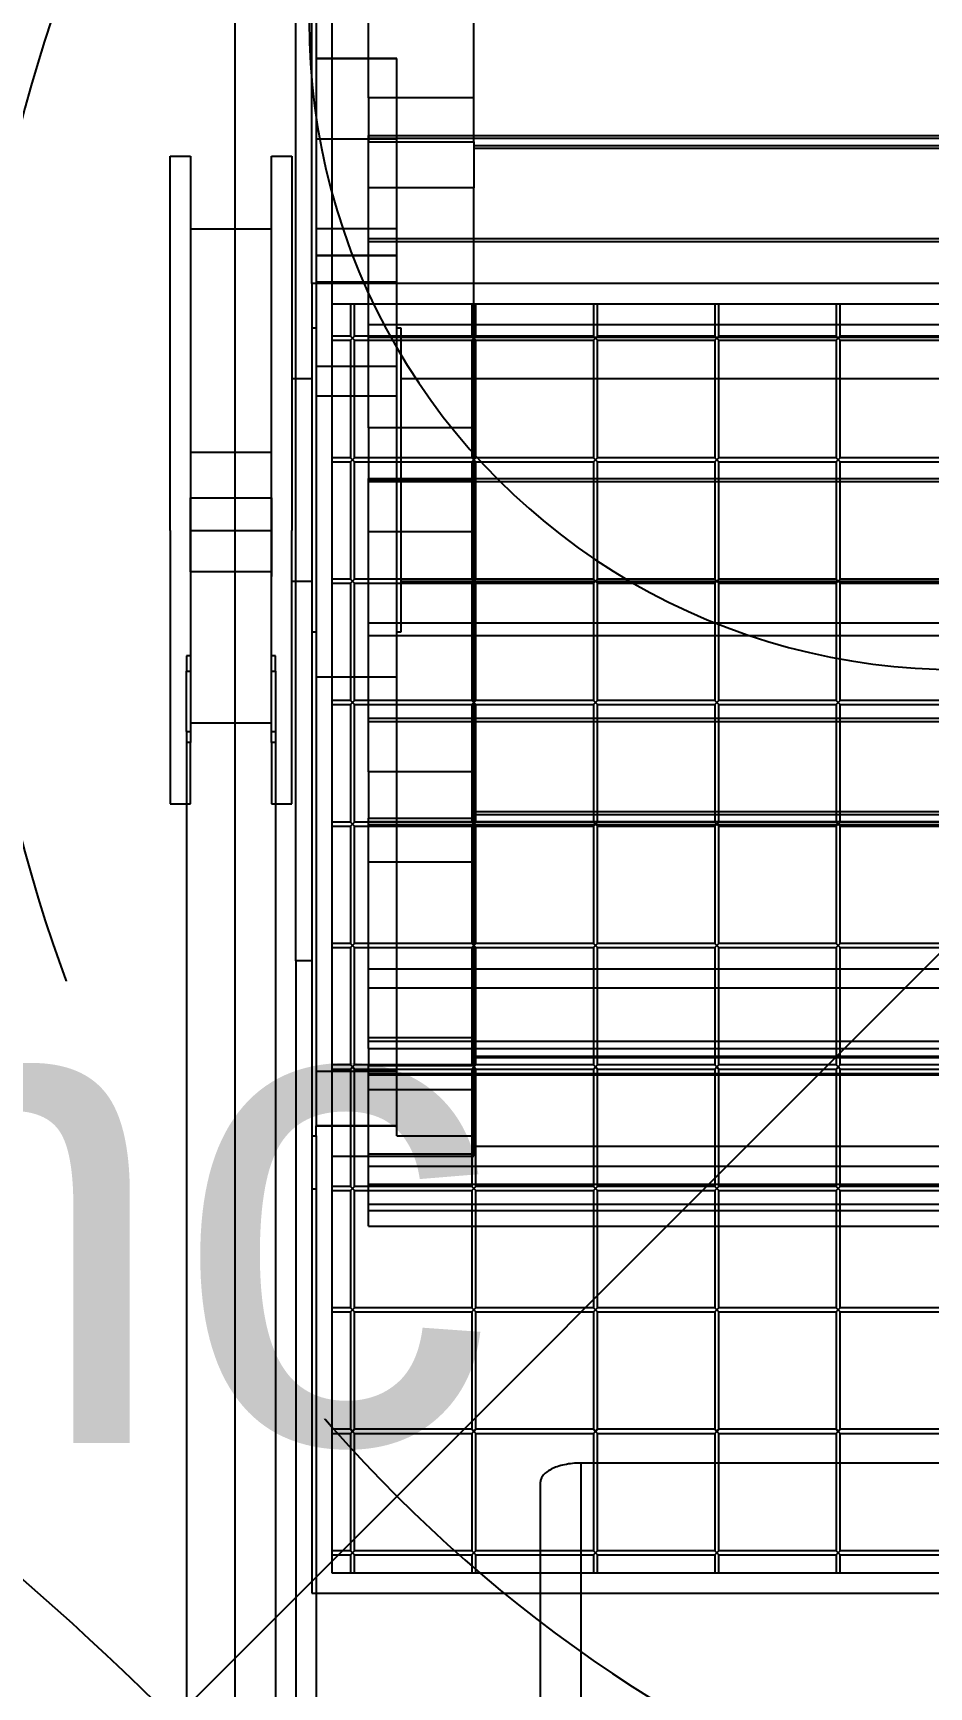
# Model space of a CAD drawing. Header units: centimetres. Extents: x 2811 to 13089, y 820 to 6224.
# Drawn here: x 8749.62 to 8771.75, y 2503.04 to 2543.89 of the extents above; entities that cross this region are included whole.
import ezdxf

# ---------------------------------------------------------------- set-up
doc = ezdxf.new("R2010")
doc.units = ezdxf.units.CM
doc.layers.add('prlm-ELEC-CFO', color=1, linetype='Continuous', lineweight=25)
doc.layers.add('prlm-VMC', color=93, linetype='Continuous')
doc.styles.add('prlm-elec-cfo', font='comic.ttf', dxfattribs={"height": 12})

# ---------------------------------------------------------------- blocks, each defined once
blk = doc.blocks.new('xi.d630')
at = {"layer": 'prlm-VMC'}
blk.add_line((0, 0), (0, 115.95), dxfattribs=at)
for centre, radius, start, end in [((0, 75), 31.5, 0, 180), ((0, 75), 28.35, 0, 180), ((0, 45.255), 33.525, 20.016, 159.984), ((0, 75), 31.5, 180, 0), ((-14.175, 75), 14.175, 180, 0), ((0, -28.102), 64.672, 60.85157, 119.14843)]:
    blk.add_arc(centre, radius, start, end, dxfattribs=at)
blk = doc.blocks.new('xi.naos7500v')
at = {"layer": 'prlm-VMC', "color": 0}
for p, q in [((-26.2, 74.75), (-26.2, 97.4)), ((-25.7, 74.25), (-25.7, 96.9)), ((-28.1, 22.95), (-28.1, 90.45)), ((-26.1, 84.472), (-26.1, 80.201)), ((-22.2, 78.25), (-22.2, 83.677)), ((-26.6, 58.024), (-26.6, 81.776)), ((-24.8, 79.338), (-24.8, 81.979)), ((-26.1, 80.313), (-26.1, 75.441)), ((-24.1, 80.313), (-26.1, 80.313)), ((-26.1, 80.313), (-24.1, 80.313)), ((-24.1, 75.441), (-24.1, 80.313)), ((-22.2, 79.338), (-24.8, 79.338)), ((-24.8, 79.338), (-24.8, 78.25)), ((-24.1, 78.314), (-26.1, 78.314)), ((-24.1, 78.314), (-26.1, 78.314)), ((-24.8, 74.25), (-24.8, 78.407)), ((-24.8, 78.407), (25.7, 78.407)), ((-24.8, 78.34), (25.7, 78.34)), ((-24.8, 78.25), (-22.2, 78.25)), ((-24.8, 78.25), (-22.2, 78.25)), ((-22.2, 78.25), (-22.2, 78.093)), ((-22.2, 78.16), (22.7, 78.16)), ((-22.2, 78.093), (-22.2, 77.112)), ((-22.2, 78.093), (22.7, 78.093)), ((-29.7, 68.649), (-29.7, 77.9)), ((-29.7, 77.9), (-29.617, 77.9)), ((-29.617, 77.9), (-29.533, 77.9)), ((-29.533, 77.9), (-29.45, 77.9)), ((-29.45, 77.9), (-29.367, 77.9)), ((-29.367, 77.9), (-29.283, 77.9)), ((-29.283, 77.9), (-29.2, 77.9)), ((-29.2, 77.9), (-29.2, 68.649)), ((-27.2, 68.649), (-27.2, 77.9)), ((-27.2, 77.9), (-27.117, 77.9)), ((-27.117, 77.9), (-27.033, 77.9)), ((-27.033, 77.9), (-26.95, 77.9)), ((-26.95, 77.9), (-26.867, 77.9)), ((-26.867, 77.9), (-26.783, 77.9)), ((-26.783, 77.9), (-26.7, 77.9)), ((-26.7, 77.9), (-26.7, 68.649)), ((-22.2, 77.112), (-24.8, 77.112)), ((-22.2, 69.9), (-22.2, 77.112)), ((-29.2, 76.1), (-28.867, 76.1)), ((-28.867, 76.1), (-28.533, 76.1)), ((-28.533, 76.1), (-28.2, 76.1)), ((-28.2, 76.1), (-27.867, 76.1)), ((-27.867, 76.1), (-27.533, 76.1)), ((-27.533, 76.1), (-27.2, 76.1)), ((-24.1, 76.1), (-26.1, 76.1)), ((-24.1, 76.1), (-26.1, 76.1)), ((-26.1, 76.1), (-26.1, 71.967)), ((-24.1, 71.967), (-24.1, 76.1)), ((-24.8, 75.865), (25.7, 75.865)), ((-24.8, 75.787), (25.7, 75.787)), ((-26.1, 75.441), (-24.1, 75.441)), ((-24.1, 75.441), (-26.1, 75.441)), ((-26.1, 74.79), (-25.767, 74.79)), ((-25.767, 74.79), (-25.433, 74.79)), ((-25.433, 74.79), (-25.1, 74.79)), ((-25.1, 74.79), (-24.767, 74.79)), ((-24.767, 74.79), (-24.433, 74.79)), ((-24.433, 74.79), (-24.1, 74.79)), ((26.2, 74.75), (-26.2, 74.75)), ((-26.2, 74.75), (-26.2, 42.4)), ((-25.7, 42.9), (-25.7, 74.25)), ((-25.7, 74.25), (25.7, 74.25)), ((-25.25, 74.25), (-25.25, 73.45)), ((-25.15, 73.45), (-25.15, 74.25)), ((-24.8, 73.744), (-24.8, 74.25)), ((-22.25, 74.25), (-22.25, 73.45)), ((-22.15, 73.45), (-22.15, 74.25)), ((-19.25, 74.25), (-19.25, 73.45)), ((-19.15, 73.45), (-19.15, 74.25)), ((-16.25, 74.25), (-16.25, 73.45)), ((-16.15, 73.45), (-16.15, 74.25)), ((-13.25, 74.25), (-13.25, 73.45)), ((-13.15, 73.45), (-13.15, 74.25)), ((-26.2, 73.65), (-26.2, 69.9)), ((-26.1, 73.65), (-26.2, 73.65)), ((-24.8, 73.45), (-24.8, 73.744)), ((-24.8, 73.744), (-22.25, 73.744)), ((-24, 73.65), (-24.1, 73.65)), ((-24, 69.9), (-24, 73.65)), ((-22.25, 73.744), (-22.15, 73.744)), ((-22.15, 73.744), (-19.25, 73.744)), ((-19.25, 73.744), (-19.15, 73.744)), ((-19.15, 73.744), (-16.25, 73.744)), ((-16.25, 73.744), (-16.15, 73.744)), ((-16.15, 73.744), (-13.25, 73.744)), ((-13.25, 73.744), (-13.15, 73.744)), ((-13.15, 73.744), (-10.25, 73.744)), ((-25.25, 73.45), (-25.7, 73.45)), ((-25.7, 73.35), (-25.25, 73.35)), ((-25.25, 73.45), (-25.2, 73.4)), ((-25.25, 73.45), (-25.2, 73.4)), ((-25.25, 73.35), (-25.2, 73.4)), ((-25.25, 73.35), (-25.2, 73.4)), ((-25.25, 73.35), (-25.25, 70.45)), ((-25.2, 73.4), (-25.15, 73.45)), ((-25.15, 73.45), (-25.2, 73.4)), ((-25.15, 73.35), (-25.2, 73.4)), ((-25.2, 73.4), (-25.15, 73.35)), ((-22.25, 73.45), (-25.15, 73.45)), ((-25.15, 73.35), (-22.25, 73.35)), ((-25.15, 70.45), (-25.15, 73.35)), ((-24.8, 73.43), (-24.8, 73.45)), ((-24.8, 71.185), (-24.8, 73.43)), ((-24.8, 73.43), (25.7, 73.43)), ((-22.25, 73.45), (-22.2, 73.4)), ((-22.25, 73.45), (-22.2, 73.4)), ((-22.25, 73.35), (-22.2, 73.4)), ((-22.25, 73.35), (-22.2, 73.4)), ((-22.25, 73.35), (-22.25, 70.45)), ((-22.2, 73.4), (-22.15, 73.45)), ((-22.15, 73.45), (-22.2, 73.4)), ((-22.15, 73.35), (-22.2, 73.4)), ((-22.2, 73.4), (-22.15, 73.35)), ((-19.25, 73.45), (-22.15, 73.45)), ((-22.15, 73.35), (-19.25, 73.35)), ((-22.15, 70.45), (-22.15, 73.35)), ((-19.25, 73.45), (-19.2, 73.4)), ((-19.25, 73.45), (-19.2, 73.4)), ((-19.25, 73.35), (-19.2, 73.4)), ((-19.25, 73.35), (-19.2, 73.4)), ((-19.25, 73.35), (-19.25, 70.45)), ((-19.2, 73.4), (-19.15, 73.45)), ((-19.15, 73.45), (-19.2, 73.4)), ((-19.15, 73.35), (-19.2, 73.4)), ((-19.2, 73.4), (-19.15, 73.35)), ((-16.25, 73.45), (-19.15, 73.45)), ((-19.15, 73.35), (-16.25, 73.35)), ((-19.15, 70.45), (-19.15, 73.35)), ((-16.25, 73.45), (-16.2, 73.4)), ((-16.25, 73.45), (-16.2, 73.4)), ((-16.25, 73.35), (-16.2, 73.4)), ((-16.25, 73.35), (-16.2, 73.4)), ((-16.25, 73.35), (-16.25, 70.45)), ((-16.2, 73.4), (-16.15, 73.45)), ((-16.15, 73.45), (-16.2, 73.4)), ((-16.15, 73.35), (-16.2, 73.4)), ((-16.2, 73.4), (-16.15, 73.35)), ((-13.25, 73.45), (-16.15, 73.45)), ((-16.15, 73.35), (-13.25, 73.35)), ((-16.15, 70.45), (-16.15, 73.35)), ((-13.25, 73.45), (-13.2, 73.4)), ((-13.25, 73.45), (-13.2, 73.4)), ((-13.25, 73.35), (-13.2, 73.4)), ((-13.25, 73.35), (-13.2, 73.4)), ((-13.25, 73.35), (-13.25, 70.45)), ((-13.2, 73.4), (-13.15, 73.45)), ((-13.15, 73.45), (-13.2, 73.4)), ((-13.15, 73.35), (-13.2, 73.4)), ((-13.2, 73.4), (-13.15, 73.35)), ((-10.25, 73.45), (-13.15, 73.45)), ((-13.15, 73.35), (-10.25, 73.35)), ((-13.15, 70.45), (-13.15, 73.35)), ((-26.2, 72.4), (-26.7, 72.4)), ((-24.1, 72.705), (-26.1, 72.705)), ((-24.1, 72.705), (-26.1, 72.705)), ((-22.15, 72.4), (-24, 72.4)), ((-19.25, 72.4), (-22.15, 72.4)), ((-19.15, 72.4), (-19.25, 72.4)), ((-16.25, 72.4), (-19.15, 72.4)), ((-16.15, 72.4), (-16.25, 72.4)), ((-13.25, 72.4), (-16.15, 72.4)), ((-13.15, 72.4), (-13.25, 72.4)), ((-10.25, 72.4), (-13.15, 72.4)), ((-24.1, 71.967), (-26.1, 71.967)), ((-26.1, 71.967), (-26.1, 69.9)), ((-24.1, 71.967), (-26.1, 71.967)), ((-24.1, 69.9), (-24.1, 71.967)), ((-24.8, 71.185), (-24.8, 69.9)), ((-22.2, 71.185), (-24.8, 71.185)), ((-27.2, 70.577), (-29.2, 70.577)), ((-25.25, 70.45), (-25.7, 70.45)), ((-25.7, 70.35), (-25.25, 70.35)), ((-25.25, 70.45), (-25.2, 70.4)), ((-25.25, 70.45), (-25.2, 70.4)), ((-25.25, 70.35), (-25.2, 70.4)), ((-25.25, 70.35), (-25.2, 70.4)), ((-25.25, 70.35), (-25.25, 67.45)), ((-25.2, 70.4), (-25.15, 70.45)), ((-25.15, 70.45), (-25.2, 70.4)), ((-25.15, 70.35), (-25.2, 70.4)), ((-25.2, 70.4), (-25.15, 70.35)), ((-22.25, 70.45), (-25.15, 70.45)), ((-25.15, 70.35), (-22.25, 70.35)), ((-25.15, 67.45), (-25.15, 70.35)), ((-22.25, 70.45), (-22.2, 70.4)), ((-22.25, 70.45), (-22.2, 70.4)), ((-22.25, 70.35), (-22.2, 70.4)), ((-22.25, 70.35), (-22.2, 70.4)), ((-22.25, 70.35), (-22.25, 67.45)), ((-22.2, 70.4), (-22.15, 70.45)), ((-22.15, 70.45), (-22.2, 70.4)), ((-22.15, 70.35), (-22.2, 70.4)), ((-22.2, 70.4), (-22.15, 70.35)), ((-19.25, 70.45), (-22.15, 70.45)), ((-22.15, 70.35), (-19.25, 70.35)), ((-22.15, 67.45), (-22.15, 70.35)), ((-19.25, 70.45), (-19.2, 70.4)), ((-19.25, 70.45), (-19.2, 70.4)), ((-19.25, 70.35), (-19.2, 70.4)), ((-19.25, 70.35), (-19.2, 70.4)), ((-19.25, 70.35), (-19.25, 67.45)), ((-19.2, 70.4), (-19.15, 70.45)), ((-19.15, 70.45), (-19.2, 70.4)), ((-19.15, 70.35), (-19.2, 70.4)), ((-19.2, 70.4), (-19.15, 70.35)), ((-16.25, 70.45), (-19.15, 70.45)), ((-19.15, 70.35), (-16.25, 70.35)), ((-19.15, 67.45), (-19.15, 70.35)), ((-16.25, 70.45), (-16.2, 70.4)), ((-16.25, 70.45), (-16.2, 70.4)), ((-16.25, 70.35), (-16.2, 70.4)), ((-16.25, 70.35), (-16.2, 70.4)), ((-16.25, 70.35), (-16.25, 67.45)), ((-16.2, 70.4), (-16.15, 70.45)), ((-16.15, 70.45), (-16.2, 70.4)), ((-16.15, 70.35), (-16.2, 70.4)), ((-16.2, 70.4), (-16.15, 70.35)), ((-13.25, 70.45), (-16.15, 70.45)), ((-16.15, 70.35), (-13.25, 70.35)), ((-16.15, 67.45), (-16.15, 70.35)), ((-13.25, 70.45), (-13.2, 70.4)), ((-13.25, 70.45), (-13.2, 70.4)), ((-13.25, 70.35), (-13.2, 70.4)), ((-13.25, 70.35), (-13.2, 70.4)), ((-13.25, 70.35), (-13.25, 67.45)), ((-13.2, 70.4), (-13.15, 70.45)), ((-13.15, 70.45), (-13.2, 70.4)), ((-13.15, 70.35), (-13.2, 70.4)), ((-13.2, 70.4), (-13.15, 70.35)), ((-10.25, 70.45), (-13.15, 70.45)), ((-13.15, 70.35), (-10.25, 70.35)), ((-13.15, 67.45), (-13.15, 70.35)), ((-26.2, 69.9), (-26.2, 66.15)), ((-26.1, 69.9), (-26.1, 65.029)), ((-24.8, 69.939), (-22.25, 69.939)), ((-24.8, 67.45), (-24.8, 69.939)), ((-24.8, 69.9), (-22.2, 69.9)), ((-24.8, 69.9), (-22.2, 69.9)), ((-24.8, 69.861), (25.7, 69.861)), ((-24.1, 65.029), (-24.1, 69.9)), ((-24, 66.15), (-24, 69.9)), ((-22.25, 69.939), (-22.15, 69.939)), ((-22.2, 69.939), (22.7, 69.939)), ((-22.2, 69.9), (-22.2, 69.861)), ((-22.2, 69.861), (-22.2, 68.615)), ((-22.2, 69.861), (22.7, 69.861)), ((-22.15, 69.939), (-19.25, 69.939)), ((-19.25, 69.939), (-19.15, 69.939)), ((-19.15, 69.939), (-16.25, 69.939)), ((-16.25, 69.939), (-16.15, 69.939)), ((-16.15, 69.939), (-13.25, 69.939)), ((-13.25, 69.939), (-13.15, 69.939)), ((-13.15, 69.939), (-10.25, 69.939)), ((-29.2, 69.46), (-27.2, 69.46)), ((-29.2, 67.632), (-29.2, 69.46)), ((-27.2, 69.46), (-27.2, 67.517)), ((-29.7, 68.649), (-29.7, 61.9)), ((-29.2, 68.649), (-29.2, 63.689)), ((-27.2, 68.64), (-29.2, 68.64)), ((-27.2, 63.689), (-27.2, 68.649)), ((-26.7, 61.9), (-26.7, 68.649)), ((-22.2, 68.615), (-24.8, 68.615)), ((-22.2, 61.55), (-22.2, 68.615)), ((-29.2, 67.632), (-29.2, 63.411)), ((-27.2, 67.632), (-29.2, 67.632)), ((-27.2, 63.411), (-27.2, 67.632)), ((-25.25, 67.45), (-25.7, 67.45)), ((-25.25, 67.45), (-25.2, 67.4)), ((-25.25, 67.45), (-25.2, 67.4)), ((-25.2, 67.4), (-25.15, 67.45)), ((-25.15, 67.45), (-25.2, 67.4)), ((-22.25, 67.45), (-25.15, 67.45)), ((-24.8, 67.35), (-24.8, 67.45)), ((-22.25, 67.45), (-22.2, 67.4)), ((-22.25, 67.45), (-22.2, 67.4)), ((-22.2, 67.4), (-22.15, 67.45)), ((-22.15, 67.45), (-22.2, 67.4)), ((-19.25, 67.45), (-22.15, 67.45)), ((-19.25, 67.45), (-19.2, 67.4)), ((-19.25, 67.45), (-19.2, 67.4)), ((-19.2, 67.4), (-19.15, 67.45)), ((-19.15, 67.45), (-19.2, 67.4)), ((-16.25, 67.45), (-19.15, 67.45)), ((-16.25, 67.45), (-16.2, 67.4)), ((-16.25, 67.45), (-16.2, 67.4)), ((-16.2, 67.4), (-16.15, 67.45)), ((-16.15, 67.45), (-16.2, 67.4)), ((-13.25, 67.45), (-16.15, 67.45)), ((-13.25, 67.45), (-13.2, 67.4)), ((-13.25, 67.45), (-13.2, 67.4)), ((-13.2, 67.4), (-13.15, 67.45)), ((-13.15, 67.45), (-13.2, 67.4)), ((-10.25, 67.45), (-13.15, 67.45)), ((-26.7, 67.4), (-26.2, 67.4)), ((-25.7, 67.35), (-25.25, 67.35)), ((-25.25, 67.35), (-25.2, 67.4)), ((-25.25, 67.35), (-25.2, 67.4)), ((-25.25, 67.35), (-25.25, 64.45)), ((-25.15, 67.35), (-25.2, 67.4)), ((-25.2, 67.4), (-25.15, 67.35)), ((-25.15, 67.35), (-22.25, 67.35)), ((-25.15, 64.45), (-25.15, 67.35)), ((-24.8, 64.45), (-24.8, 67.35)), ((-24, 67.4), (24, 67.4)), ((-22.25, 67.35), (-22.2, 67.4)), ((-22.25, 67.35), (-22.2, 67.4)), ((-22.25, 67.35), (-22.25, 64.45)), ((-22.15, 67.35), (-22.2, 67.4)), ((-22.2, 67.4), (-22.15, 67.35)), ((-22.15, 67.35), (-19.25, 67.35)), ((-22.15, 64.45), (-22.15, 67.35)), ((-19.25, 67.35), (-19.2, 67.4)), ((-19.25, 67.35), (-19.2, 67.4)), ((-19.25, 67.35), (-19.25, 64.45)), ((-19.15, 67.35), (-19.2, 67.4)), ((-19.2, 67.4), (-19.15, 67.35)), ((-19.15, 67.35), (-16.25, 67.35)), ((-19.15, 64.45), (-19.15, 67.35)), ((-16.25, 67.35), (-16.2, 67.4)), ((-16.25, 67.35), (-16.2, 67.4)), ((-16.25, 67.35), (-16.25, 64.45)), ((-16.15, 67.35), (-16.2, 67.4)), ((-16.2, 67.4), (-16.15, 67.35)), ((-16.15, 67.35), (-13.25, 67.35)), ((-16.15, 64.45), (-16.15, 67.35)), ((-13.25, 67.35), (-13.2, 67.4)), ((-13.25, 67.35), (-13.2, 67.4)), ((-13.25, 67.35), (-13.25, 64.45)), ((-13.15, 67.35), (-13.2, 67.4)), ((-13.2, 67.4), (-13.15, 67.35)), ((-13.15, 67.35), (-10.25, 67.35)), ((-13.15, 64.45), (-13.15, 67.35)), ((-24.8, 66.37), (25.7, 66.37)), ((-26.2, 66.15), (-26.1, 66.15)), ((-24.8, 66.056), (25.7, 66.056)), ((-24.1, 66.15), (-24, 66.15)), ((-29.3, 65.552), (-29.3, 65.174)), ((-29.2, 65.552), (-29.3, 65.552)), ((-27.1, 65.552), (-27.2, 65.552)), ((-27.1, 65.174), (-27.1, 65.552)), ((-29.3, 63.689), (-29.3, 65.174)), ((-29.3, 65.174), (-29.2, 65.174)), ((-27.2, 65.174), (-27.1, 65.174)), ((-27.1, 65.174), (-27.1, 63.689)), ((-24.1, 65.029), (-26.1, 65.029)), ((-26.1, 65.029), (-26.1, 55.286)), ((-24.1, 65.029), (-26.1, 65.029)), ((-24.1, 55.286), (-24.1, 65.029)), ((-25.25, 64.45), (-25.7, 64.45)), ((-25.7, 64.35), (-25.25, 64.35)), ((-25.25, 64.45), (-25.2, 64.4)), ((-25.25, 64.45), (-25.2, 64.4)), ((-25.25, 64.35), (-25.2, 64.4)), ((-25.25, 64.35), (-25.2, 64.4)), ((-25.25, 64.35), (-25.25, 61.45)), ((-25.2, 64.4), (-25.15, 64.45)), ((-25.15, 64.45), (-25.2, 64.4)), ((-25.15, 64.35), (-25.2, 64.4)), ((-25.2, 64.4), (-25.15, 64.35)), ((-22.25, 64.45), (-25.15, 64.45)), ((-25.15, 64.35), (-22.25, 64.35)), ((-25.15, 61.45), (-25.15, 64.35)), ((-24.8, 64.35), (-24.8, 64.45)), ((-24.8, 64.013), (-24.8, 64.35)), ((-22.25, 64.45), (-22.2, 64.4)), ((-22.25, 64.45), (-22.2, 64.4)), ((-22.25, 64.35), (-22.2, 64.4)), ((-22.25, 64.35), (-22.2, 64.4)), ((-22.25, 64.35), (-22.25, 61.45)), ((-22.2, 64.4), (-22.15, 64.45)), ((-22.15, 64.45), (-22.2, 64.4)), ((-22.15, 64.35), (-22.2, 64.4)), ((-22.2, 64.4), (-22.15, 64.35)), ((-19.25, 64.45), (-22.15, 64.45)), ((-22.15, 64.35), (-19.25, 64.35)), ((-22.15, 61.45), (-22.15, 64.35)), ((-19.25, 64.45), (-19.2, 64.4)), ((-19.25, 64.45), (-19.2, 64.4)), ((-19.25, 64.35), (-19.2, 64.4)), ((-19.25, 64.35), (-19.2, 64.4)), ((-19.25, 64.35), (-19.25, 61.45)), ((-19.2, 64.4), (-19.15, 64.45)), ((-19.15, 64.45), (-19.2, 64.4)), ((-19.15, 64.35), (-19.2, 64.4)), ((-19.2, 64.4), (-19.15, 64.35)), ((-16.25, 64.45), (-19.15, 64.45)), ((-19.15, 64.35), (-16.25, 64.35)), ((-19.15, 61.45), (-19.15, 64.35)), ((-16.25, 64.45), (-16.2, 64.4)), ((-16.25, 64.45), (-16.2, 64.4)), ((-16.25, 64.35), (-16.2, 64.4)), ((-16.25, 64.35), (-16.2, 64.4)), ((-16.25, 64.35), (-16.25, 61.45)), ((-16.2, 64.4), (-16.15, 64.45)), ((-16.15, 64.45), (-16.2, 64.4)), ((-16.15, 64.35), (-16.2, 64.4)), ((-16.2, 64.4), (-16.15, 64.35)), ((-13.25, 64.45), (-16.15, 64.45)), ((-16.15, 64.35), (-13.25, 64.35)), ((-16.15, 61.45), (-16.15, 64.35)), ((-13.25, 64.45), (-13.2, 64.4)), ((-13.25, 64.45), (-13.2, 64.4)), ((-13.25, 64.35), (-13.2, 64.4)), ((-13.25, 64.35), (-13.2, 64.4)), ((-13.25, 64.35), (-13.25, 61.45)), ((-13.2, 64.4), (-13.15, 64.45)), ((-13.15, 64.45), (-13.2, 64.4)), ((-13.15, 64.35), (-13.2, 64.4)), ((-13.2, 64.4), (-13.15, 64.35)), ((-10.25, 64.45), (-13.15, 64.45)), ((-13.15, 64.35), (-10.25, 64.35)), ((-13.15, 61.45), (-13.15, 64.35)), ((-29.2, 63.9), (-28.867, 63.9)), ((-28.867, 63.9), (-28.533, 63.9)), ((-28.533, 63.9), (-28.2, 63.9)), ((-28.2, 63.9), (-27.867, 63.9)), ((-27.867, 63.9), (-27.533, 63.9)), ((-27.533, 63.9), (-27.2, 63.9)), ((-24.8, 64.013), (-22.25, 64.013)), ((-24.8, 63.935), (-24.8, 64.013)), ((-24.8, 62.688), (-24.8, 63.935)), ((-24.8, 63.935), (-22.25, 63.935)), ((-22.25, 64.013), (-22.15, 64.013)), ((-22.25, 63.935), (-22.15, 63.935)), ((-22.15, 64.013), (-19.25, 64.013)), ((-22.15, 63.935), (-19.25, 63.935)), ((-19.25, 64.013), (-19.15, 64.013)), ((-19.25, 63.935), (-19.15, 63.935)), ((-19.15, 64.013), (-16.25, 64.013)), ((-19.15, 63.935), (-16.25, 63.935)), ((-16.25, 64.013), (-16.15, 64.013)), ((-16.25, 63.935), (-16.15, 63.935)), ((-16.15, 64.013), (-13.25, 64.013)), ((-16.15, 63.935), (-13.25, 63.935)), ((-13.25, 64.013), (-13.15, 64.013)), ((-13.25, 63.935), (-13.15, 63.935)), ((-13.15, 64.013), (-10.25, 64.013)), ((-13.15, 63.935), (-10.25, 63.935)), ((-29.3, 63.689), (-29.3, 30.22)), ((-29.3, 63.689), (-29.2, 63.689)), ((-29.2, 63.411), (-29.3, 63.411)), ((-29.2, 61.9), (-29.2, 63.411)), ((-27.2, 63.689), (-27.1, 63.689)), ((-27.1, 63.411), (-27.2, 63.411)), ((-27.2, 63.411), (-27.2, 61.9)), ((-27.1, 63.689), (-27.1, 30.22)), ((-22.2, 62.688), (-24.8, 62.688)), ((-24.8, 62.688), (-24.8, 61.55)), ((-29.7, 61.9), (-29.617, 61.9)), ((-29.617, 61.9), (-29.533, 61.9)), ((-29.533, 61.9), (-29.45, 61.9)), ((-29.45, 61.9), (-29.367, 61.9)), ((-29.367, 61.9), (-29.283, 61.9)), ((-29.283, 61.9), (-29.2, 61.9)), ((-27.2, 61.9), (-27.117, 61.9)), ((-27.117, 61.9), (-27.033, 61.9)), ((-27.033, 61.9), (-26.95, 61.9)), ((-26.95, 61.9), (-26.867, 61.9)), ((-26.867, 61.9), (-26.783, 61.9)), ((-26.783, 61.9), (-26.7, 61.9)), ((-22.2, 61.707), (-22.15, 61.707)), ((-22.15, 61.707), (-19.25, 61.707)), ((-19.25, 61.707), (-19.15, 61.707)), ((-19.15, 61.707), (-16.25, 61.707)), ((-16.25, 61.707), (-16.15, 61.707)), ((-16.15, 61.707), (-13.25, 61.707)), ((-13.25, 61.707), (-13.15, 61.707)), ((-13.15, 61.707), (-10.25, 61.707)), ((-25.25, 61.45), (-25.7, 61.45)), ((-25.7, 61.35), (-25.25, 61.35)), ((-25.25, 61.45), (-25.2, 61.4)), ((-25.25, 61.45), (-25.2, 61.4)), ((-25.25, 61.35), (-25.2, 61.4)), ((-25.25, 61.35), (-25.2, 61.4)), ((-25.25, 61.35), (-25.25, 58.45)), ((-25.2, 61.4), (-25.15, 61.45)), ((-25.15, 61.45), (-25.2, 61.4)), ((-25.15, 61.35), (-25.2, 61.4)), ((-25.2, 61.4), (-25.15, 61.35)), ((-22.25, 61.45), (-25.15, 61.45)), ((-25.15, 61.35), (-22.25, 61.35)), ((-25.15, 58.45), (-25.15, 61.35)), ((-24.8, 61.46), (-24.8, 61.55)), ((-24.8, 61.55), (-22.25, 61.55)), ((-24.8, 61.55), (-22.2, 61.55)), ((-24.8, 61.45), (-24.8, 61.46)), ((-24.8, 61.46), (-22.25, 61.46)), ((-24.8, 61.35), (-24.8, 61.45)), ((-24.8, 61.393), (25.7, 61.393)), ((-24.8, 58.45), (-24.8, 61.35)), ((-22.25, 61.55), (-22.2, 61.55)), ((-22.25, 61.46), (-22.15, 61.46)), ((-22.25, 61.45), (-22.2, 61.4)), ((-22.25, 61.45), (-22.2, 61.4)), ((-22.25, 61.35), (-22.2, 61.4)), ((-22.25, 61.35), (-22.2, 61.4)), ((-22.25, 61.35), (-22.25, 58.45)), ((-22.2, 61.64), (-22.15, 61.64)), ((-22.2, 61.55), (-22.2, 60.462)), ((-22.2, 61.4), (-22.15, 61.45)), ((-22.15, 61.45), (-22.2, 61.4)), ((-22.15, 61.35), (-22.2, 61.4)), ((-22.2, 61.4), (-22.15, 61.35)), ((-22.15, 61.64), (-19.25, 61.64)), ((-22.15, 61.46), (-19.25, 61.46)), ((-19.25, 61.45), (-22.15, 61.45)), ((-22.15, 61.35), (-19.25, 61.35)), ((-22.15, 58.45), (-22.15, 61.35)), ((-19.25, 61.64), (-19.15, 61.64)), ((-19.25, 61.46), (-19.15, 61.46)), ((-19.25, 61.45), (-19.2, 61.4)), ((-19.25, 61.45), (-19.2, 61.4)), ((-19.25, 61.35), (-19.2, 61.4)), ((-19.25, 61.35), (-19.2, 61.4)), ((-19.25, 61.35), (-19.25, 58.45)), ((-19.2, 61.4), (-19.15, 61.45)), ((-19.15, 61.45), (-19.2, 61.4)), ((-19.15, 61.35), (-19.2, 61.4)), ((-19.2, 61.4), (-19.15, 61.35)), ((-19.15, 61.64), (-16.25, 61.64)), ((-19.15, 61.46), (-16.25, 61.46)), ((-16.25, 61.45), (-19.15, 61.45)), ((-19.15, 61.35), (-16.25, 61.35)), ((-19.15, 58.45), (-19.15, 61.35)), ((-16.25, 61.64), (-16.15, 61.64)), ((-16.25, 61.46), (-16.15, 61.46)), ((-16.25, 61.45), (-16.2, 61.4)), ((-16.25, 61.45), (-16.2, 61.4)), ((-16.25, 61.35), (-16.2, 61.4)), ((-16.25, 61.35), (-16.2, 61.4)), ((-16.25, 61.35), (-16.25, 58.45)), ((-16.2, 61.4), (-16.15, 61.45)), ((-16.15, 61.45), (-16.2, 61.4)), ((-16.15, 61.35), (-16.2, 61.4)), ((-16.2, 61.4), (-16.15, 61.35)), ((-16.15, 61.64), (-13.25, 61.64)), ((-16.15, 61.46), (-13.25, 61.46)), ((-13.25, 61.45), (-16.15, 61.45)), ((-16.15, 61.35), (-13.25, 61.35)), ((-16.15, 58.45), (-16.15, 61.35)), ((-13.25, 61.64), (-13.15, 61.64)), ((-13.25, 61.46), (-13.15, 61.46)), ((-13.25, 61.35), (-13.15, 61.45)), ((-13.25, 61.45), (-13.2, 61.4)), ((-13.25, 61.45), (-13.2, 61.4)), ((-13.25, 61.35), (-13.15, 61.45)), ((-13.25, 61.35), (-13.2, 61.4)), ((-13.25, 61.35), (-13.25, 58.45)), ((-13.2, 61.4), (-13.15, 61.45)), ((-13.15, 61.35), (-13.2, 61.4)), ((-13.2, 61.4), (-13.15, 61.35)), ((-13.15, 61.64), (-10.25, 61.64)), ((-13.15, 61.46), (-10.25, 61.46)), ((-10.25, 61.45), (-13.15, 61.45)), ((-13.15, 61.35), (-10.25, 61.35)), ((-13.15, 58.45), (-13.15, 61.35)), ((-22.2, 60.462), (-24.8, 60.462)), ((-22.2, 55.437), (-22.2, 60.462)), ((-25.25, 58.45), (-25.7, 58.45)), ((-25.25, 58.45), (-25.2, 58.4)), ((-25.25, 58.45), (-25.2, 58.4)), ((-25.2, 58.4), (-25.15, 58.45)), ((-25.15, 58.45), (-25.2, 58.4)), ((-22.25, 58.45), (-25.15, 58.45)), ((-24.8, 58.35), (-24.8, 58.45)), ((-22.25, 58.45), (-22.2, 58.4)), ((-22.25, 58.45), (-22.2, 58.4)), ((-22.2, 58.4), (-22.15, 58.45)), ((-22.15, 58.45), (-22.2, 58.4)), ((-19.25, 58.45), (-22.15, 58.45)), ((-19.25, 58.45), (-19.2, 58.4)), ((-19.25, 58.45), (-19.2, 58.4)), ((-19.2, 58.4), (-19.15, 58.45)), ((-19.15, 58.45), (-19.2, 58.4)), ((-16.25, 58.45), (-19.15, 58.45)), ((-16.25, 58.35), (-16.15, 58.45)), ((-16.25, 58.45), (-16.2, 58.4)), ((-16.25, 58.45), (-16.2, 58.4)), ((-16.25, 58.35), (-16.15, 58.45)), ((-16.2, 58.4), (-16.15, 58.45)), ((-13.25, 58.45), (-16.15, 58.45)), ((-13.25, 58.35), (-13.15, 58.45)), ((-13.25, 58.45), (-13.2, 58.4)), ((-13.25, 58.45), (-13.2, 58.4)), ((-13.25, 58.35), (-13.15, 58.45)), ((-13.2, 58.4), (-13.15, 58.45)), ((-10.25, 58.45), (-13.15, 58.45)), ((-26.2, 58.024), (-26.6, 58.024)), ((-26.6, 58.024), (-26.6, 31.05)), ((-25.7, 58.35), (-25.25, 58.35)), ((-25.25, 58.35), (-25.2, 58.4)), ((-25.25, 58.35), (-25.2, 58.4)), ((-25.25, 58.35), (-25.25, 55.45)), ((-25.15, 58.35), (-25.2, 58.4)), ((-25.2, 58.4), (-25.15, 58.35)), ((-25.15, 58.35), (-22.25, 58.35)), ((-25.15, 55.45), (-25.15, 58.35)), ((-24.8, 55.859), (-24.8, 58.35)), ((-22.25, 58.35), (-22.2, 58.4)), ((-22.25, 58.35), (-22.2, 58.4)), ((-22.25, 58.35), (-22.25, 55.45)), ((-22.15, 58.35), (-22.2, 58.4)), ((-22.2, 58.4), (-22.15, 58.35)), ((-22.15, 58.35), (-19.25, 58.35)), ((-22.15, 55.45), (-22.15, 58.35)), ((-19.25, 58.35), (-19.2, 58.4)), ((-19.25, 58.35), (-19.2, 58.4)), ((-19.25, 58.35), (-19.25, 55.45)), ((-19.15, 58.35), (-19.2, 58.4)), ((-19.2, 58.4), (-19.15, 58.35)), ((-19.15, 58.35), (-16.25, 58.35)), ((-19.15, 55.45), (-19.15, 58.35)), ((-16.25, 58.35), (-16.2, 58.4)), ((-16.25, 58.35), (-16.25, 55.45)), ((-16.15, 58.35), (-16.2, 58.4)), ((-16.2, 58.4), (-16.15, 58.35)), ((-16.15, 58.35), (-13.25, 58.35)), ((-16.15, 55.45), (-16.15, 58.35)), ((-13.25, 58.35), (-13.2, 58.4)), ((-13.25, 58.35), (-13.25, 55.45)), ((-13.15, 58.35), (-13.2, 58.4)), ((-13.2, 58.4), (-13.15, 58.35)), ((-13.15, 58.35), (-10.25, 58.35)), ((-13.15, 55.45), (-13.15, 58.35)), ((-24.8, 57.821), (25.7, 57.821)), ((-24.8, 57.354), (25.7, 57.354)), ((-22.2, 56.123), (-24.8, 56.123)), ((-24.8, 56.038), (25.7, 56.038)), ((-24.8, 55.859), (-22.25, 55.859)), ((-24.8, 55.859), (-24.8, 55.437)), ((-22.25, 55.859), (-22.15, 55.859)), ((-22.2, 55.671), (-22.15, 55.671)), ((-22.2, 55.632), (-22.15, 55.632)), ((-22.15, 55.859), (-19.25, 55.859)), ((-22.15, 55.671), (-19.25, 55.671)), ((-22.15, 55.632), (-19.25, 55.632)), ((-19.25, 55.859), (-19.15, 55.859)), ((-19.25, 55.671), (-19.15, 55.671)), ((-19.25, 55.632), (-19.15, 55.632)), ((-19.15, 55.859), (-16.25, 55.859)), ((-19.15, 55.671), (-16.25, 55.671)), ((-19.15, 55.632), (-16.25, 55.632)), ((-16.25, 55.859), (-16.15, 55.859)), ((-16.25, 55.671), (-16.15, 55.671)), ((-16.25, 55.632), (-16.15, 55.632)), ((-16.15, 55.859), (-13.25, 55.859)), ((-16.15, 55.671), (-13.25, 55.671)), ((-16.15, 55.632), (-13.25, 55.632)), ((-13.25, 55.859), (-13.15, 55.859)), ((-13.25, 55.671), (-13.15, 55.671)), ((-13.25, 55.632), (-13.15, 55.632)), ((-13.15, 55.859), (-10.25, 55.859)), ((-13.15, 55.671), (-10.25, 55.671)), ((-13.15, 55.632), (-10.25, 55.632)), ((-24.1, 55.286), (-26.1, 55.286)), ((-26.1, 55.286), (-26.1, 53.946)), ((-24.1, 55.286), (-26.1, 55.286)), ((-25.25, 55.45), (-25.7, 55.45)), ((-25.7, 55.35), (-25.25, 55.35)), ((-25.25, 55.45), (-25.2, 55.4)), ((-25.25, 55.45), (-25.2, 55.4)), ((-25.25, 55.35), (-25.2, 55.4)), ((-25.25, 55.35), (-25.2, 55.4)), ((-25.25, 55.35), (-25.25, 52.45)), ((-25.2, 55.4), (-25.15, 55.45)), ((-25.15, 55.45), (-25.2, 55.4)), ((-25.15, 55.35), (-25.2, 55.4)), ((-25.2, 55.4), (-25.15, 55.35)), ((-22.25, 55.45), (-25.15, 55.45)), ((-25.15, 55.35), (-22.25, 55.35)), ((-25.15, 52.45), (-25.15, 55.35)), ((-24.8, 55.35), (-24.8, 55.437)), ((-24.8, 55.437), (-22.2, 55.437)), ((-24.8, 55.437), (-22.2, 55.437)), ((-24.8, 55.243), (-24.8, 55.35)), ((-24.8, 52.45), (-24.8, 55.243)), ((-24.8, 55.243), (-22.25, 55.243)), ((-24.8, 55.204), (25.7, 55.204)), ((-24.1, 53.946), (-24.1, 55.286)), ((-22.25, 55.45), (-22.2, 55.4)), ((-22.25, 55.45), (-22.2, 55.4)), ((-22.25, 55.35), (-22.2, 55.4)), ((-22.25, 55.35), (-22.2, 55.4)), ((-22.25, 55.35), (-22.25, 52.45)), ((-22.25, 55.243), (-22.15, 55.243)), ((-22.2, 55.4), (-22.15, 55.45)), ((-22.15, 55.45), (-22.2, 55.4)), ((-22.2, 55.437), (-22.2, 54.838)), ((-22.15, 55.35), (-22.2, 55.4)), ((-22.2, 55.4), (-22.15, 55.35)), ((-19.25, 55.45), (-22.15, 55.45)), ((-22.15, 55.35), (-19.25, 55.35)), ((-22.15, 52.45), (-22.15, 55.35)), ((-22.15, 55.243), (-19.25, 55.243)), ((-19.25, 55.35), (-19.15, 55.45)), ((-19.25, 55.45), (-19.2, 55.4)), ((-19.25, 55.45), (-19.2, 55.4)), ((-19.25, 55.35), (-19.15, 55.45)), ((-19.25, 55.35), (-19.2, 55.4)), ((-19.25, 55.35), (-19.25, 52.45)), ((-19.25, 55.243), (-19.15, 55.243)), ((-19.2, 55.4), (-19.15, 55.45)), ((-19.15, 55.35), (-19.2, 55.4)), ((-19.2, 55.4), (-19.15, 55.35)), ((-16.25, 55.45), (-19.15, 55.45)), ((-19.15, 55.35), (-16.25, 55.35)), ((-19.15, 52.45), (-19.15, 55.35)), ((-19.15, 55.243), (-16.25, 55.243)), ((-16.25, 55.35), (-16.15, 55.45)), ((-16.25, 55.45), (-16.2, 55.4)), ((-16.25, 55.45), (-16.2, 55.4)), ((-16.25, 55.35), (-16.15, 55.45)), ((-16.25, 55.35), (-16.2, 55.4)), ((-16.25, 55.35), (-16.25, 52.45)), ((-16.25, 55.243), (-16.15, 55.243)), ((-16.2, 55.4), (-16.15, 55.45)), ((-16.15, 55.35), (-16.2, 55.4)), ((-16.2, 55.4), (-16.15, 55.35)), ((-13.25, 55.45), (-16.15, 55.45)), ((-16.15, 55.35), (-13.25, 55.35)), ((-16.15, 52.45), (-16.15, 55.35)), ((-16.15, 55.243), (-13.25, 55.243)), ((-13.25, 55.35), (-13.15, 55.45)), ((-13.25, 55.45), (-13.2, 55.4)), ((-13.25, 55.45), (-13.2, 55.4)), ((-13.25, 55.35), (-13.15, 55.45)), ((-13.25, 55.35), (-13.2, 55.4)), ((-13.25, 55.35), (-13.25, 52.45)), ((-13.25, 55.243), (-13.15, 55.243)), ((-13.2, 55.4), (-13.15, 55.45)), ((-13.15, 55.35), (-13.2, 55.4)), ((-13.2, 55.4), (-13.15, 55.35)), ((-10.25, 55.45), (-13.15, 55.45)), ((-13.15, 55.35), (-10.25, 55.35)), ((-13.15, 52.45), (-13.15, 55.35)), ((-13.15, 55.243), (-10.25, 55.243)), ((-22.2, 54.838), (-24.8, 54.838)), ((-22.2, 53.2), (-22.2, 54.838)), ((-24.1, 53.946), (-26.1, 53.946)), ((-26.1, 53.946), (-24.1, 53.946)), ((-26.1, 53.7), (-26.1, 53.946)), ((-24.1, 53.7), (-24.1, 53.946)), ((-26.2, 53.7), (-26.1, 53.7)), ((-26.1, 53.7), (-26.1, 52.384)), ((-24.1, 53.7), (-22.2, 53.7)), ((-25.7, 53.2), (-25.7, 53.2)), ((-25.7, 53.2), (-25.25, 53.2)), ((-25.25, 53.2), (-25.15, 53.2)), ((-25.15, 53.2), (-24.8, 53.2)), ((-22.2, 53.25), (-24.8, 53.25)), ((-24.8, 53.2), (-24.8, 53.2)), ((-24.8, 53.2), (-22.2, 53.2)), ((-22.2, 53.447), (22.7, 53.447)), ((-24.8, 52.953), (-24.8, 52.953)), ((-24.8, 52.953), (25.7, 52.953)), ((-26.1, 52.384), (-26.2, 52.384)), ((-26.1, 52.384), (-26.1, 31.05)), ((-25.25, 52.45), (-25.7, 52.45)), ((-25.7, 52.35), (-25.25, 52.35)), ((-25.25, 52.45), (-25.2, 52.4)), ((-25.25, 52.45), (-25.2, 52.4)), ((-25.25, 52.35), (-25.2, 52.4)), ((-25.25, 52.35), (-25.2, 52.4)), ((-25.25, 52.35), (-25.25, 49.45)), ((-25.2, 52.4), (-25.15, 52.45)), ((-25.15, 52.45), (-25.2, 52.4)), ((-25.15, 52.35), (-25.2, 52.4)), ((-25.2, 52.4), (-25.15, 52.35)), ((-22.25, 52.45), (-25.15, 52.45)), ((-25.15, 52.35), (-22.25, 52.35)), ((-25.15, 49.45), (-25.15, 52.35)), ((-24.8, 52.508), (25.7, 52.508)), ((-24.8, 52.35), (-24.8, 52.45)), ((-24.8, 51.467), (-24.8, 52.35)), ((-22.25, 52.35), (-22.15, 52.45)), ((-22.25, 52.45), (-22.2, 52.4)), ((-22.25, 52.45), (-22.2, 52.4)), ((-22.25, 52.35), (-22.15, 52.45)), ((-22.25, 52.35), (-22.2, 52.4)), ((-22.25, 52.35), (-22.25, 49.45)), ((-22.2, 52.4), (-22.15, 52.45)), ((-22.15, 52.35), (-22.2, 52.4)), ((-22.2, 52.4), (-22.15, 52.35)), ((-19.25, 52.45), (-22.15, 52.45)), ((-22.15, 52.35), (-19.25, 52.35)), ((-22.15, 49.45), (-22.15, 52.35)), ((-19.25, 52.35), (-19.15, 52.45)), ((-19.25, 52.45), (-19.2, 52.4)), ((-19.25, 52.45), (-19.2, 52.4)), ((-19.25, 52.35), (-19.15, 52.45)), ((-19.25, 52.35), (-19.2, 52.4)), ((-19.25, 52.35), (-19.25, 49.45)), ((-19.2, 52.4), (-19.15, 52.45)), ((-19.15, 52.35), (-19.2, 52.4)), ((-19.2, 52.4), (-19.15, 52.35)), ((-16.25, 52.45), (-19.15, 52.45)), ((-19.15, 52.35), (-16.25, 52.35)), ((-19.15, 49.45), (-19.15, 52.35)), ((-16.25, 52.35), (-16.15, 52.45)), ((-16.25, 52.45), (-16.2, 52.4)), ((-16.25, 52.45), (-16.2, 52.4)), ((-16.25, 52.35), (-16.15, 52.45)), ((-16.25, 52.35), (-16.2, 52.4)), ((-16.25, 52.35), (-16.25, 49.45)), ((-16.2, 52.4), (-16.15, 52.45)), ((-16.15, 52.35), (-16.2, 52.4)), ((-16.2, 52.4), (-16.15, 52.35)), ((-13.25, 52.45), (-16.15, 52.45)), ((-16.15, 52.35), (-13.25, 52.35)), ((-16.15, 49.45), (-16.15, 52.35)), ((-13.25, 52.35), (-13.15, 52.45)), ((-13.25, 52.45), (-13.2, 52.4)), ((-13.25, 52.45), (-13.2, 52.4)), ((-13.25, 52.35), (-13.15, 52.45)), ((-13.25, 52.35), (-13.2, 52.4)), ((-13.25, 52.35), (-13.25, 49.45)), ((-13.2, 52.4), (-13.15, 52.45)), ((-13.15, 52.35), (-13.2, 52.4)), ((-13.2, 52.4), (-13.15, 52.35)), ((-10.25, 52.45), (-13.15, 52.45)), ((-13.15, 52.35), (-10.25, 52.35)), ((-13.15, 49.45), (-13.15, 52.35)), ((-24.8, 52.014), (-24.8, 52.014)), ((-24.8, 52.014), (25.7, 52.014)), ((-24.8, 51.856), (25.7, 51.856)), ((-24.8, 51.467), (-22.25, 51.467)), ((-22.25, 51.467), (-22.15, 51.467)), ((-22.15, 51.467), (-19.25, 51.467)), ((-19.25, 51.467), (-19.15, 51.467)), ((-19.15, 51.467), (-16.25, 51.467)), ((-16.25, 51.467), (-16.15, 51.467)), ((-16.15, 51.467), (-13.25, 51.467)), ((-13.25, 51.467), (-13.15, 51.467)), ((-13.15, 51.467), (-10.25, 51.467)), ((-25.25, 49.45), (-25.7, 49.45)), ((-25.25, 49.35), (-25.15, 49.45)), ((-25.25, 49.45), (-25.2, 49.4)), ((-25.25, 49.45), (-25.2, 49.4)), ((-25.25, 49.35), (-25.15, 49.45)), ((-25.2, 49.4), (-25.15, 49.45)), ((-22.25, 49.45), (-25.15, 49.45)), ((-22.25, 49.35), (-22.15, 49.45)), ((-22.25, 49.45), (-22.2, 49.4)), ((-22.25, 49.45), (-22.2, 49.4)), ((-22.25, 49.35), (-22.15, 49.45)), ((-22.2, 49.4), (-22.15, 49.45)), ((-19.25, 49.45), (-22.15, 49.45)), ((-19.25, 49.35), (-19.15, 49.45)), ((-19.25, 49.45), (-19.2, 49.4)), ((-19.25, 49.45), (-19.2, 49.4)), ((-19.25, 49.35), (-19.15, 49.45)), ((-19.2, 49.4), (-19.15, 49.45)), ((-16.25, 49.45), (-19.15, 49.45)), ((-16.25, 49.35), (-16.15, 49.45)), ((-16.25, 49.45), (-16.2, 49.4)), ((-16.25, 49.45), (-16.2, 49.4)), ((-16.25, 49.35), (-16.15, 49.45)), ((-16.2, 49.4), (-16.15, 49.45)), ((-13.25, 49.45), (-16.15, 49.45)), ((-13.25, 49.35), (-13.15, 49.45)), ((-13.25, 49.45), (-13.2, 49.4)), ((-13.25, 49.45), (-13.2, 49.4)), ((-13.25, 49.35), (-13.15, 49.45)), ((-13.2, 49.4), (-13.15, 49.45)), ((-10.25, 49.45), (-13.15, 49.45)), ((-25.7, 49.35), (-25.25, 49.35)), ((-25.25, 49.35), (-25.2, 49.4)), ((-25.25, 49.35), (-25.25, 46.45)), ((-25.15, 49.35), (-25.2, 49.4)), ((-25.2, 49.4), (-25.15, 49.35)), ((-25.15, 49.35), (-22.25, 49.35)), ((-25.15, 46.45), (-25.15, 49.35)), ((-22.25, 49.35), (-22.2, 49.4)), ((-22.25, 49.35), (-22.25, 46.45)), ((-22.15, 49.35), (-22.2, 49.4)), ((-22.2, 49.4), (-22.15, 49.35)), ((-22.15, 49.35), (-19.25, 49.35)), ((-22.15, 46.45), (-22.15, 49.35)), ((-19.25, 49.35), (-19.2, 49.4)), ((-19.25, 49.35), (-19.25, 46.45)), ((-19.15, 49.35), (-19.2, 49.4)), ((-19.2, 49.4), (-19.15, 49.35)), ((-19.15, 49.35), (-16.25, 49.35)), ((-19.15, 46.45), (-19.15, 49.35)), ((-16.25, 49.35), (-16.2, 49.4)), ((-16.25, 49.35), (-16.25, 46.45)), ((-16.15, 49.35), (-16.2, 49.4)), ((-16.2, 49.4), (-16.15, 49.35)), ((-16.15, 49.35), (-13.25, 49.35)), ((-16.15, 46.45), (-16.15, 49.35)), ((-13.25, 49.35), (-13.2, 49.4)), ((-13.25, 49.35), (-13.25, 46.45)), ((-13.15, 49.35), (-13.2, 49.4)), ((-13.2, 49.4), (-13.15, 49.35)), ((-13.15, 49.35), (-10.25, 49.35)), ((-13.15, 46.45), (-13.15, 49.35)), ((-25.25, 46.45), (-25.7, 46.45)), ((-25.7, 46.35), (-25.25, 46.35)), ((-25.25, 46.45), (-25.2, 46.4)), ((-25.25, 46.35), (-25.15, 46.45)), ((-25.2, 46.4), (-25.25, 46.45)), ((-25.2, 46.4), (-25.25, 46.35)), ((-25.25, 46.35), (-25.25, 43.45)), ((-25.2, 46.4), (-25.15, 46.45)), ((-25.15, 46.45), (-25.2, 46.4)), ((-25.2, 46.4), (-25.15, 46.35)), ((-25.2, 46.4), (-25.15, 46.35)), ((-22.25, 46.45), (-25.15, 46.45)), ((-25.15, 46.35), (-22.25, 46.35)), ((-25.15, 43.45), (-25.15, 46.35)), ((-22.25, 46.45), (-22.2, 46.4)), ((-22.25, 46.35), (-22.15, 46.45)), ((-22.2, 46.4), (-22.25, 46.45)), ((-22.2, 46.4), (-22.25, 46.35)), ((-22.25, 46.35), (-22.25, 43.45)), ((-22.2, 46.4), (-22.15, 46.45)), ((-22.15, 46.45), (-22.2, 46.4)), ((-22.2, 46.4), (-22.15, 46.35)), ((-22.2, 46.4), (-22.15, 46.35)), ((-19.25, 46.45), (-22.15, 46.45)), ((-22.15, 46.35), (-19.25, 46.35)), ((-22.15, 43.45), (-22.15, 46.35)), ((-19.25, 46.45), (-19.2, 46.4)), ((-19.25, 46.35), (-19.15, 46.45)), ((-19.2, 46.4), (-19.25, 46.45)), ((-19.2, 46.4), (-19.25, 46.35)), ((-19.25, 46.35), (-19.25, 43.45)), ((-19.2, 46.4), (-19.15, 46.45)), ((-19.15, 46.45), (-19.2, 46.4)), ((-19.2, 46.4), (-19.15, 46.35)), ((-19.2, 46.4), (-19.15, 46.35)), ((-16.25, 46.45), (-19.15, 46.45)), ((-19.15, 46.35), (-16.25, 46.35)), ((-19.15, 43.45), (-19.15, 46.35)), ((-16.25, 46.45), (-16.2, 46.4)), ((-16.25, 46.35), (-16.15, 46.45)), ((-16.2, 46.4), (-16.25, 46.45)), ((-16.2, 46.4), (-16.25, 46.35)), ((-16.25, 46.35), (-16.25, 43.45)), ((-16.2, 46.4), (-16.15, 46.45)), ((-16.15, 46.45), (-16.2, 46.4)), ((-16.2, 46.4), (-16.15, 46.35)), ((-16.2, 46.4), (-16.15, 46.35)), ((-13.25, 46.45), (-16.15, 46.45)), ((-16.15, 46.35), (-13.25, 46.35)), ((-16.15, 43.45), (-16.15, 46.35)), ((-13.25, 46.45), (-13.2, 46.4)), ((-13.25, 46.35), (-13.15, 46.45)), ((-13.2, 46.4), (-13.25, 46.45)), ((-13.2, 46.4), (-13.25, 46.35)), ((-13.25, 46.35), (-13.25, 43.45)), ((-13.2, 46.4), (-13.15, 46.45)), ((-13.15, 46.45), (-13.2, 46.4)), ((-13.2, 46.4), (-13.15, 46.35)), ((-13.2, 46.4), (-13.15, 46.35)), ((-10.25, 46.45), (-13.15, 46.45)), ((-13.15, 46.35), (-10.25, 46.35)), ((-13.15, 43.45), (-13.15, 46.35)), ((-20.437, 45.365), (-20.461, 45.343)), ((-20.412, 45.386), (-20.437, 45.365)), ((-20.384, 45.406), (-20.412, 45.386)), ((-20.355, 45.425), (-20.384, 45.406)), ((-20.324, 45.444), (-20.355, 45.425)), ((-20.291, 45.462), (-20.324, 45.444)), ((-20.257, 45.479), (-20.291, 45.462)), ((-20.221, 45.495), (-20.257, 45.479)), ((-20.182, 45.511), (-20.221, 45.495)), ((-20.142, 45.525), (-20.182, 45.511)), ((-20.099, 45.54), (-20.142, 45.525)), ((-20.055, 45.553), (-20.099, 45.54)), ((-20.009, 45.565), (-20.055, 45.553)), ((-19.962, 45.576), (-20.009, 45.565)), ((-19.913, 45.585), (-19.962, 45.576)), ((-19.864, 45.594), (-19.913, 45.585)), ((-19.814, 45.601), (-19.864, 45.594)), ((-19.763, 45.607), (-19.814, 45.601)), ((-19.712, 45.612), (-19.763, 45.607)), ((-19.661, 45.615), (-19.712, 45.612)), ((-19.61, 45.617), (-19.661, 45.615)), ((-19.56, 45.617), (-19.61, 45.617)), ((-19.56, 45.617), (-19.56, 39.694)), ((19.56, 45.617), (-19.56, 45.617)), ((-20.559, 45.164), (-20.56, 45.142)), ((-20.56, 45.142), (-20.56, 42.4)), ((-20.555, 45.186), (-20.559, 45.164)), ((-20.549, 45.209), (-20.555, 45.186)), ((-20.541, 45.231), (-20.549, 45.209)), ((-20.53, 45.254), (-20.541, 45.231)), ((-20.516, 45.277), (-20.53, 45.254)), ((-20.5, 45.299), (-20.516, 45.277)), ((-20.482, 45.322), (-20.5, 45.299)), ((-20.461, 45.343), (-20.482, 45.322)), ((-25.25, 43.45), (-25.7, 43.45)), ((-25.7, 43.35), (-25.25, 43.35)), ((-25.25, 43.35), (-25.15, 43.45)), ((-25.25, 43.45), (-25.2, 43.4)), ((-25.25, 43.45), (-25.2, 43.4)), ((-25.25, 43.35), (-25.15, 43.45)), ((-25.25, 43.35), (-25.2, 43.4)), ((-25.25, 43.35), (-25.25, 42.9)), ((-25.2, 43.4), (-25.15, 43.45)), ((-25.15, 43.35), (-25.2, 43.4)), ((-25.2, 43.4), (-25.15, 43.35)), ((-22.25, 43.45), (-25.15, 43.45)), ((-25.15, 43.35), (-22.25, 43.35)), ((-25.15, 42.9), (-25.15, 43.35)), ((-22.25, 43.35), (-22.15, 43.45)), ((-22.25, 43.45), (-22.2, 43.4)), ((-22.25, 43.45), (-22.2, 43.4)), ((-22.25, 43.35), (-22.15, 43.45)), ((-22.25, 43.35), (-22.2, 43.4)), ((-22.25, 43.35), (-22.25, 42.9)), ((-22.2, 43.4), (-22.15, 43.45)), ((-22.15, 43.35), (-22.2, 43.4)), ((-22.2, 43.4), (-22.15, 43.35)), ((-19.25, 43.45), (-22.15, 43.45)), ((-22.15, 43.35), (-19.25, 43.35)), ((-22.15, 42.9), (-22.15, 43.35)), ((-19.25, 43.35), (-19.15, 43.45)), ((-19.25, 43.45), (-19.2, 43.4)), ((-19.25, 43.45), (-19.2, 43.4)), ((-19.25, 43.35), (-19.15, 43.45)), ((-19.25, 43.35), (-19.2, 43.4)), ((-19.25, 43.35), (-19.25, 42.9)), ((-19.2, 43.4), (-19.15, 43.45)), ((-19.15, 43.35), (-19.2, 43.4)), ((-19.2, 43.4), (-19.15, 43.35)), ((-16.25, 43.45), (-19.15, 43.45)), ((-19.15, 43.35), (-16.25, 43.35)), ((-19.15, 42.9), (-19.15, 43.35)), ((-16.25, 43.35), (-16.15, 43.45)), ((-16.25, 43.45), (-16.2, 43.4)), ((-16.25, 43.45), (-16.2, 43.4)), ((-16.25, 43.35), (-16.15, 43.45)), ((-16.25, 43.35), (-16.2, 43.4)), ((-16.25, 43.35), (-16.25, 42.9)), ((-16.2, 43.4), (-16.15, 43.45)), ((-16.15, 43.35), (-16.2, 43.4)), ((-16.2, 43.4), (-16.15, 43.35)), ((-13.25, 43.45), (-16.15, 43.45)), ((-16.15, 43.35), (-13.25, 43.35)), ((-16.15, 42.9), (-16.15, 43.35)), ((-13.25, 43.35), (-13.15, 43.45)), ((-13.25, 43.45), (-13.2, 43.4)), ((-13.25, 43.45), (-13.2, 43.4)), ((-13.25, 43.35), (-13.15, 43.45)), ((-13.25, 43.35), (-13.2, 43.4)), ((-13.25, 43.35), (-13.25, 42.9)), ((-13.2, 43.4), (-13.15, 43.45)), ((-13.15, 43.35), (-13.2, 43.4)), ((-13.2, 43.4), (-13.15, 43.35)), ((-10.25, 43.45), (-13.15, 43.45)), ((-13.15, 43.35), (-10.25, 43.35)), ((-13.15, 42.9), (-13.15, 43.35)), ((25.7, 42.9), (-25.7, 42.9)), ((-26.2, 42.4), (26.2, 42.4)), ((-20.56, 42.4), (-20.56, 37.05)), ((-19.56, 42.4), (-19.56, 36.894))]:
    blk.add_line(p, q, dxfattribs=at)

msp = doc.modelspace()

# ---------------------------------------------------------------- block references
at = {"layer": 'prlm-VMC', "xscale": 1.126984126984121, "yscale": 1.126984126984121, "zscale": 1.126984126984121, "rotation": 315}
msp.add_blockref('xi.d630', (8723.94, 2473.081), dxfattribs=at)

# ---------------------------------------------------------------- next in the draw order: texts
at = {"layer": 'prlm-ELEC-CFO', "lineweight": 20, "insert": (8746.382, 2521.065), "char_height": 12, "attachment_point": 2, "line_spacing_factor": 0.8, "style": 'prlm-elec-cfo', "bg_fill": 3, "box_fill_scale": 0.95, "bg_fill_color": 256, "bg_fill_transparency": 0}
msp.add_mtext('vmc', dxfattribs=at)

# ---------------------------------------------------------------- next in the draw order: block references
at = {"layer": 'prlm-VMC'}
msp.add_blockref('xi.naos7500v', (8782.707, 2462.949), dxfattribs=at)

doc.saveas('drawing.dxf')
